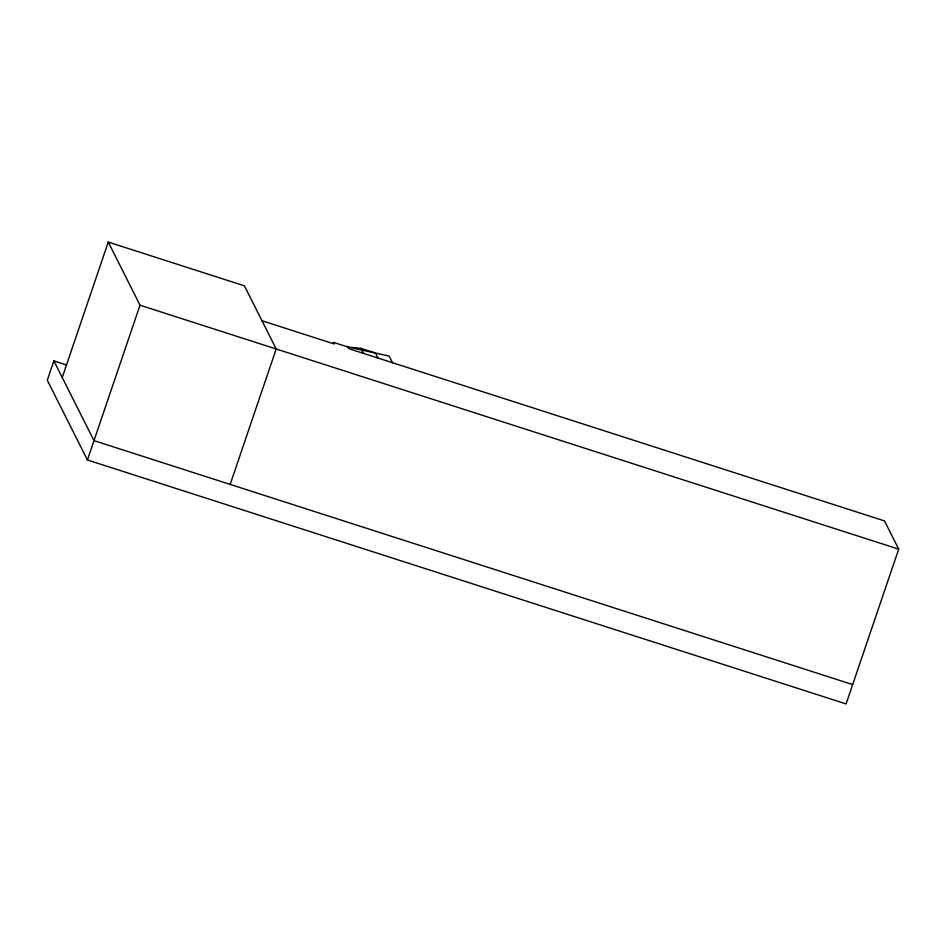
<?xml version="1.0" encoding="UTF-8"?>
<svg xmlns="http://www.w3.org/2000/svg" width="946" height="946" viewBox="0 0 946 946"><rect width="100%" height="100%" fill="white"/><g stroke="black" fill="none" stroke-linecap="round" stroke-linejoin="round"><path stroke-width="1.42" d="M66.516 364.943L53.875 360.887L47.3 380.233L87.41 459.969L846.091 703.93L898.7 549.153L884.498 520.915L348.767 348.648L347.927 346.981L333.335 342.298L334.175 343.954L261.995 320.741M62.235 377.501L108.27 242.07L244.446 285.858L276.197 348.979L230.162 484.411M87.41 459.969L140.02 305.203L108.27 242.07M377.951 358.026L375.444 353.047L360.852 348.353L347.927 346.981L389.196 356.074L392.531 362.72M140.02 305.203L898.7 549.153M852.665 684.585L93.985 440.623L53.875 360.887M360.852 348.353L363.359 353.343"/></g></svg>
